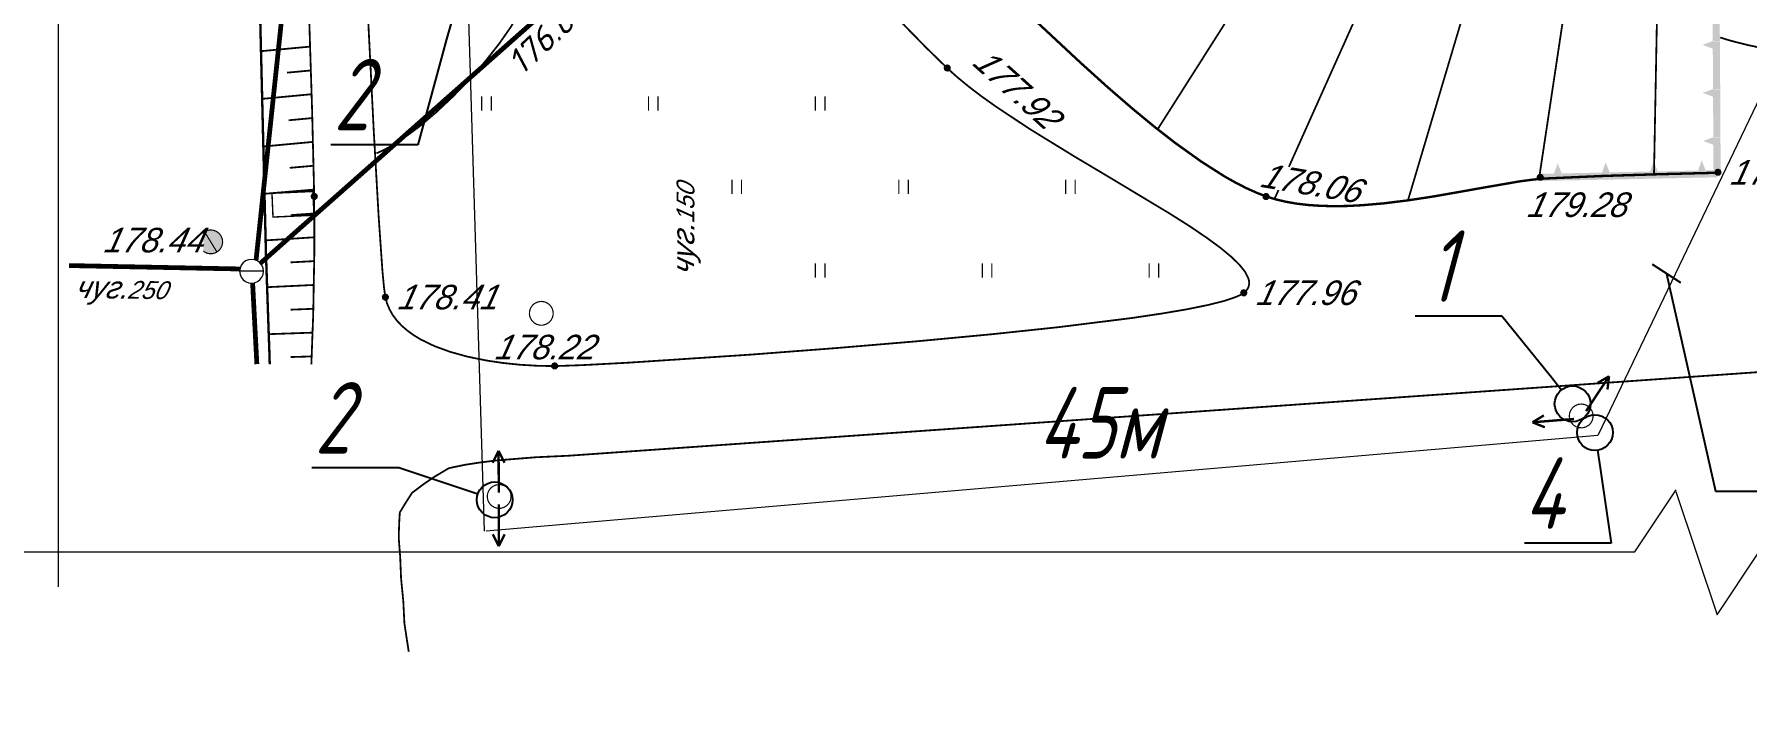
# Model space of a CAD drawing. Header units: millimetres. Extents: x -338 to 6826, y -8218 to 3153.
# Drawn here: x -129.8 to 138.9, y -7735.8 to -7632.1 of the extents above; entities that cross this region are included whole.
import ezdxf
from ezdxf import colors
from ezdxf.entities.mleader import LeaderData, LeaderLine
from ezdxf.math import Vec2, Vec3

# ---------------------------------------------------------------- set-up
doc = ezdxf.new("R2010")
doc.units = ezdxf.units.MM
doc.set_wipeout_variables(frame=1)
for name, pattern in [('Cплошная', [0]), ('Cплошная_0.50', [0]), ('Штриховая 1.5-1.5_0.50', [1.5, 0.75, -0.75])]:
    doc.linetypes.add(name, pattern=pattern)
for name, color, linetype, lineweight in [('КаБель силовой (Вновь)', 1, 'Continuous', 60), ('Линия выноска', 137, 'Continuous', 25), ('Рамка тонкая', 5, 'Continuous', 25), ('Строительный', 251, 'Continuous', 13), ('Строительный @ 1', 251, 'Continuous', 13)]:
    doc.layers.add(name, color=color, linetype=linetype, lineweight=lineweight)
doc.layers.add('ТЕКСТ', color=2, linetype='Continuous')
doc.styles.add('Simplex', font='simplex.shx', dxfattribs={"width": 0.7, "oblique": 15})
doc.styles.get("Standard").update_dxf_attribs({"font": 'simplex.shx', "oblique": 15})
doc.styles.add('БСАМ курсив малоконтрасный (Бм-431)', font='')
doc.styles.get('БСАМ курсив малоконтрасный (Бм-431)').set_extended_font_data('Bm431', italic=True)
doc.linetypes.add('Водопр', pattern='A,5,-1,["В",БСАМ курсив малоконтрасный (Бм-431),S=2,R=0,X=-1.2,Y=-1],-1,10,-2,10,-2,5', length=36)
doc.linetypes.add('КОНТУР', pattern='A,0,-0.5,[133,ltypeshp.shx,S=0.05,R=0,X=-0.5,Y=0],-0.5', length=1)

# ---------------------------------------------------------------- blocks, each defined once
blk = doc.blocks.new('2011 - 401 трава')
at = {"color": 7, "linetype": 'Continuous', "lineweight": 0, "const_width": 0.1, "flags": 128}
for points in [[(0, 0), (0, 1.2)], [(0.8, 0), (0.8, 1.2)]]:
    blk.add_lwpolyline(points, dxfattribs=at)
blk = doc.blocks.new('2004 - 372 лес сажен d-2.0')
at = {"color": 7, "linetype": 'Continuous', "lineweight": 0, "const_width": 0.1, "flags": 128}
blk.add_lwpolyline([(0, 1), (0.269797, 0.962917), (0.519584, 0.854419), (0.730836, 0.682553), (0.887885, 0.460065), (0.979084, 0.203456), (0.997669, -0.068242), (0.942261, -0.33488), (0.81697, -0.57668), (0.631088, -0.775711), (0.398401, -0.917211), (0.136167, -0.990686), (-0.136167, -0.990686), (-0.398401, -0.917211), (-0.631088, -0.775711), (-0.81697, -0.57668), (-0.942261, -0.33488), (-0.997669, -0.068242), (-0.979084, 0.203456), (-0.887885, 0.460065), (-0.730836, 0.682553), (-0.519584, 0.854419), (-0.269797, 0.962917), (0, 1)], close=True, dxfattribs=at)
blk = doc.blocks.new('48 - 117.1 колодц.смотр.без раздел.по назначен d-2.0')
at = {"true_color": 0xffffff}
blk.add_hatch(color=7, dxfattribs=at).paths.add_polyline_path([(-0.00002, 1), (-0.3827, 0.92388), (-0.70712, 0.70712), (-0.92388, 0.3827), (-1, 0), (-0.92388, -0.38268), (-0.70712, -0.7071), (-0.3827, -0.92386), (0, -0.99998), (0.38268, -0.92386), (0.7071, -0.7071), (0.92386, -0.38268), (0.99998, 0.00002), (0.92386, 0.3827), (0.7071, 0.70712), (0.38268, 0.92388)])
at = {"color": 7, "linetype": 'Continuous', "lineweight": 0, "const_width": 0.1, "flags": 128}
blk.add_lwpolyline([(0, 1), (0.269797, 0.962917), (0.519584, 0.854419), (0.730836, 0.682553), (0.887885, 0.460065), (0.979084, 0.203456), (0.997669, -0.068242), (0.942261, -0.33488), (0.81697, -0.57668), (0.631088, -0.775711), (0.398401, -0.917211), (0.136167, -0.990686), (-0.136167, -0.990686), (-0.398401, -0.917211), (-0.631088, -0.775711), (-0.81697, -0.57668), (-0.942261, -0.33488), (-0.997669, -0.068242), (-0.979084, 0.203456), (-0.887885, 0.460065), (-0.730836, 0.682553), (-0.519584, 0.854419), (-0.269797, 0.962917), (0, 1)], close=True, dxfattribs=at)
at = {"color": 7, "linetype": 'Continuous', "lineweight": 0, "true_color": 0xffffff, "const_width": 0.02, "flags": 128}
blk.add_lwpolyline([(0, 1), (-0.382683, 0.92388), (-0.707107, 0.707107), (-0.92388, 0.382683), (-1, 0), (-0.92388, -0.382683), (-0.707107, -0.707107), (-0.382683, -0.92388), (0, -1), (0.382683, -0.92388), (0.707107, -0.707107), (0.92388, -0.382683), (1, 0), (0.92388, 0.382683), (0.707107, 0.707107), (0.382683, 0.92388), (0, 1)], close=True, dxfattribs=at)
at = {"color": 7, "linetype": 'Continuous', "lineweight": 0, "const_width": 0.1, "flags": 128}
blk.add_lwpolyline([(-0.71, 0.71), (0.71, -0.71)], dxfattribs=at)
blk = doc.blocks.new('118 - 330 отм высот')
blk.add_hatch(color=7).paths.add_polyline_path([(0.098, 0.12), (0.002, 0.155), (-0.095, 0.121), (-0.146, 0.032), (-0.129, -0.069), (-0.05, -0.135), (0.052, -0.136), (0.131, -0.07), (0.149, 0.031)])
at = {"color": 7, "linetype": 'Continuous', "lineweight": 0, "const_width": 0.01, "flags": 128}
blk.add_lwpolyline([(0.098, 0.12), (0.002, 0.155), (-0.095, 0.121), (-0.146, 0.032), (-0.129, -0.069), (-0.05, -0.135), (0.052, -0.136), (0.131, -0.07), (0.149, 0.031), (0.098, 0.12)], close=True, dxfattribs=at)
blk = doc.blocks.new('Люк Водопровод')
at = {"color": 0, "linetype": 'Continuous', "lineweight": -2}
blk.add_wipeout([(0.502, 0.001), (0.485, 0.131), (0.435, 0.251), (0.356, 0.355), (0.252, 0.434), (0.132, 0.484), (0.002, 0.501), (-0.127, 0.484), (-0.248, 0.434), (-0.351, 0.355), (-0.431, 0.251), (-0.48, 0.131), (-0.498, 0.001), (-0.48, -0.128), (-0.431, -0.249), (-0.351, -0.352), (-0.248, -0.432), (-0.127, -0.482), (0.002, -0.499), (0.132, -0.482), (0.252, -0.432), (0.356, -0.352), (0.435, -0.249), (0.485, -0.128)], dxfattribs=at)
blk.add_line((0.502, 0.001), (-0.498, 0.001), dxfattribs=at)
at = {"color": 0, "linetype": 'Continuous', "lineweight": -2, "flags": 128}
blk.add_lwpolyline([(0.502, 0.001), (0.485, 0.131), (0.435, 0.251), (0.356, 0.355), (0.252, 0.434), (0.132, 0.484), (0.002, 0.501), (-0.127, 0.484), (-0.248, 0.434), (-0.351, 0.355), (-0.431, 0.251), (-0.48, 0.131), (-0.498, 0.001), (-0.48, -0.128), (-0.431, -0.249), (-0.351, -0.352), (-0.248, -0.432), (-0.127, -0.482), (0.002, -0.499), (0.132, -0.482), (0.252, -0.432), (0.356, -0.352), (0.435, -0.249), (0.485, -0.128)], close=True, dxfattribs=at)
blk = doc.blocks.new('4031 - 114.4 ЛЭП низкого напряжения')
at = {"color": 7, "linetype": 'Continuous', "lineweight": 0, "const_width": 0.2, "flags": 128}
for points in [[(0.5, 0), (4, 0)], [(4, 0), (3, 0.5)], [(3, -0.5), (4, 0)]]:
    blk.add_lwpolyline(points, dxfattribs=at)
blk = doc.blocks.new('4031 - 114.4 ЛЭП низкого напряжения_MIRROR')
at = {"color": 7, "linetype": 'Continuous', "lineweight": 0, "const_width": 0.2, "flags": 128}
for points in [[(-4, 0), (-3, 0.5)], [(-3, -0.5), (-4, 0)], [(-0.5, 0), (-4, 0)]]:
    blk.add_lwpolyline(points, dxfattribs=at)
blk = doc.blocks.new('_DotBlank')
at = {"color": 0, "linetype": 'ByBlock', "lineweight": -2}
blk.add_line((-0.5, 0), (-1, 0), dxfattribs=at)
blk.add_circle((0, 0), 0.5, dxfattribs=at)
blk = doc.blocks.new('_Oblique')
at = {"color": 0, "linetype": 'ByBlock', "lineweight": -2}
blk.add_line((-0.5, -0.5), (0.5, 0.5), dxfattribs=at)

msp = doc.modelspace()

# ---------------------------------------------------------------- hatches: boundary and pattern name
at = {"layer": 'Строительный', "lineweight": 20}
for points in [[(133.56, -7625.71), (133.56, -7625.68), (133.56, -7625.66), (133.51, -7625.68), (132.02, -7626.25), (131.92, -7626.28), (132.02, -7626.32), (133.33, -7626.8), (133.52, -7626.87), (133.53, -7626.87), (133.57, -7633.19), (134.69, -7633.18), (134.64, -7625.7)], [(133.57, -7633.25), (133.55, -7633.21), (133.39, -7633.28), (132.82, -7633.53), (133.55, -7633.21), (132.06, -7633.78), (131.97, -7633.82), (132.06, -7633.85), (133.37, -7634.33), (133.56, -7634.4), (133.58, -7634.41), (133.61, -7640.73), (134.74, -7640.72), (134.69, -7633.24), (133.61, -7633.25), (133.61, -7633.21), (133.61, -7633.19), (133.55, -7633.21)], [(132.02, -7641.35), (132.11, -7641.38), (132.12, -7641.35), (132.11, -7641.31)], [(133.62, -7640.78), (133.6, -7640.74), (133.44, -7640.82), (132.87, -7641.06), (133.6, -7640.74), (132.11, -7641.31), (132.12, -7641.35), (132.11, -7641.38), (133.42, -7641.87), (133.61, -7641.94), (133.62, -7641.94), (133.66, -7648.26), (134.78, -7648.25), (134.74, -7640.77), (133.65, -7640.78), (133.65, -7640.74), (133.65, -7640.73), (133.6, -7640.74)], [(132.16, -7648.92), (132.17, -7648.88), (132.16, -7648.85), (132.06, -7648.88)], [(132.5, -7654.62), (134.27, -7654.58), (134.26, -7654.32), (134.26, -7654.02), (134.55, -7654.02), (134.82, -7654.02), (134.78, -7648.31), (133.7, -7648.31), (133.7, -7648.28), (133.7, -7648.26), (133.65, -7648.28), (133.49, -7648.35), (132.92, -7648.6), (133.65, -7648.28), (132.16, -7648.85), (132.17, -7648.88), (132.16, -7648.92), (133.47, -7649.4), (133.66, -7649.47), (133.67, -7649.47), (133.69, -7653.47), (132.48, -7653.5)], [(106.51, -7655.16), (109.85, -7655.09), (109.83, -7654.01), (109.87, -7654.01), (109.88, -7654.01), (109.86, -7653.96), (109.27, -7652.48), (109.24, -7652.38), (109.2, -7652.48), (109.24, -7652.49), (109.2, -7652.48), (108.74, -7653.8), (108.67, -7653.98), (108.71, -7654), (108.67, -7653.98), (108.67, -7654), (106.49, -7654.04), (106.5, -7654.54)], [(117.36, -7653.85), (117.4, -7653.85), (117.42, -7653.85), (117.4, -7653.8), (117.36, -7653.82), (117.4, -7653.8), (116.8, -7652.32), (116.77, -7652.33), (116.8, -7652.32), (116.77, -7652.23), (116.73, -7652.32), (116.27, -7653.64), (116.21, -7653.83), (116.24, -7653.84), (116.21, -7653.83), (116.2, -7653.84), (109.88, -7653.97), (109.91, -7655.09), (117.39, -7654.94)], [(124.9, -7653.7), (124.93, -7653.69), (124.95, -7653.69), (124.93, -7653.64), (124.86, -7653.48), (124.6, -7652.92), (124.93, -7653.64), (124.34, -7652.16), (124.3, -7652.07), (124.27, -7652.16), (123.8, -7653.48), (123.74, -7653.67), (123.73, -7653.68), (117.42, -7653.81), (117.44, -7654.94), (124.92, -7654.78)], [(132.43, -7653.54), (132.46, -7653.54), (132.48, -7653.54), (132.46, -7653.49), (131.87, -7652), (131.83, -7651.91), (131.8, -7652), (131.34, -7653.32), (131.27, -7653.51), (131.27, -7653.52), (124.95, -7653.66), (124.97, -7654.78), (132.45, -7654.62)]]:
    msp.add_hatch(color=7, dxfattribs=at).paths.add_polyline_path(points)

# ---------------------------------------------------------------- linework, layer by layer
at = {"layer": 'КаБель силовой (Вновь)', "lineweight": 20}
msp.add_line((115.53, -7695.11), (-58.9, -7710.07), dxfattribs=at)
at = {"layer": 'Рамка тонкая', "lineweight": 20}
for p, q in [((-126.06, -7514.83), (-126.05, -7718.85)), ((121.36, -7713.31), (127.81, -7703.63)), ((127.79, -7703.85), (134.25, -7723.21)), ((-144.64, -7713.34), (7.26, -7713.34)), ((7.26, -7713.34), (121.36, -7713.33)), ((134.25, -7723.21), (140.7, -7713.53))]:
    msp.add_line(p, q, dxfattribs=at)
at = {"layer": 'Строительный', "color": 7, "linetype": 'КОНТУР', "lineweight": 20, "ltscale": 2, "const_width": 0.374, "flags": 128}
for points in [[(-92.57, -7109.12), (-96, -7192.5), (-98.87, -7261.93), (-100.65, -7303.47), (-101.23, -7313.51), (-102.2, -7326.4), (-102.46, -7329.58), (-103.36, -7340.98), (-103.93, -7349.33), (-104.26, -7355.64), (-104.48, -7361.49), (-104.58, -7367), (-104.57, -7372.26), (-104.42, -7378.16), (-104.13, -7385.83), (-103.05, -7407.5), (-101.56, -7434.14), (-100.24, -7457.53), (-98.75, -7485.77), (-97.79, -7507.57), (-96.96, -7532.13), (-95.99, -7565.55), (-94.37, -7628.73), (-93.82, -7651.16), (-93.45, -7666.36), (-92.98, -7680.01), (-92.92, -7681.61), (-92.85, -7683.9)], [(-27.76, -7431.12), (-27.99, -7433.19), (-28.72, -7438.3), (-28.94, -7439.82), (-30.13, -7448.26), (-30.99, -7455.16), (-31.46, -7459.7), (-31.79, -7463.77), (-31.99, -7467.37), (-32.05, -7470.52), (-31.97, -7474.2), (-31.78, -7479.2), (-31.03, -7492.92), (-30.09, -7507.21), (-28.99, -7522.27), (-28.02, -7534.32), (-27.34, -7541.41), (-26.73, -7545.49), (-25.85, -7549.69), (-24.8, -7553.69), (-23.53, -7557.83), (-22.17, -7561.7), (-20.6, -7565.73), (-18.71, -7570.26), (-16.78, -7574.61), (-14.29, -7579.83), (-11.81, -7584.6), (-10.34, -7587.22), (-8.88, -7589.66), (-7.43, -7591.93), (-6, -7594), (-2.53, -7598.6), (1.68, -7603.76), (6.46, -7609.25), (11.47, -7614.69), (16.8, -7620.13), (21.87, -7624.97), (27.12, -7629.85), (34.33, -7636.57), (38.53, -7640.36), (42.35, -7643.67), (45.91, -7646.61), (49.24, -7649.2), (53.29, -7652.1), (57.01, -7654.47), (58.74, -7655.44), (60.41, -7656.29), (61.99, -7657), (63.5, -7657.58), (64.99, -7658.04), (66.6, -7658.42), (68.31, -7658.72), (70.13, -7658.93), (72.06, -7659.06), (74.1, -7659.11), (76.27, -7659.08), (78.56, -7658.96), (81.95, -7658.67), (85.67, -7658.21), (89.75, -7657.59), (94.75, -7656.71), (96.52, -7656.39), (103.28, -7655.22), (105.49, -7654.93), (107.28, -7654.77), (116.39, -7654.37), (125.5, -7654.09), (134.62, -7653.86)]]:
    msp.add_lwpolyline(points, dxfattribs=at)
at = {"layer": 'Строительный', "color": 7, "linetype": 'Cплошная_0.50', "lineweight": 20, "const_width": 0.281, "flags": 128}
msp.add_lwpolyline([(-85.52, -7109.13), (-86.21, -7130.78), (-86.97, -7152.44), (-87.88, -7174.08), (-89.76, -7211.6), (-91.26, -7240.46), (-92.44, -7263.19), (-94.42, -7302.28), (-95.59, -7323.26), (-95.78, -7326.28), (-96.55, -7339.81), (-97.03, -7350.29), (-97.25, -7356.79), (-97.38, -7362.9), (-97.42, -7368.72), (-97.37, -7374.29), (-97.22, -7380.43), (-96.94, -7388.24), (-95.96, -7409.64), (-94.27, -7442.18), (-93.41, -7458.62), (-92, -7486.48), (-91.06, -7507.6), (-88.97, -7562.34), (-86.94, -7620.78), (-86.2, -7644.14), (-85.87, -7657.6), (-85.85, -7666.34), (-86.03, -7676.14), (-86.32, -7683.94)], dxfattribs=at)
at = {"layer": 'Строительный', "color": 7, "linetype": 'Штриховая 1.5-1.5_0.50', "lineweight": 20, "ltscale": 2, "const_width": 0.281, "flags": 128}
msp.add_lwpolyline([(59.98, -7672.72), (60.34, -7672.4), (60.6, -7672.05), (60.76, -7671.68), (60.83, -7671.27), (60.81, -7670.84), (60.69, -7670.39), (60.17, -7669.38), (59.27, -7668.26), (57.97, -7667.01), (56.29, -7665.62), (54.17, -7664.07), (51.55, -7662.29), (48.36, -7660.27), (38.98, -7654.63), (33.24, -7651.21), (26.38, -7646.99), (21.05, -7643.46), (18.78, -7641.84), (16.76, -7640.3), (14.99, -7638.84), (13.45, -7637.46), (10.18, -7634.27), (6.9, -7630.92), (3.59, -7627.38), (0.24, -7623.64), (-5.69, -7616.65), (-11.97, -7608.79), (-17.25, -7601.89), (-23.54, -7593.45), (-26.63, -7589.16), (-30.91, -7583.05), (-43.08, -7565.34), (-67.77, -7528.89), (-68.95, -7527.14), (-80.75, -7509.74), (-81.08, -7509.45), (-81.23, -7509.42), (-81.37, -7509.47), (-81.61, -7509.8), (-81.82, -7510.43), (-82.05, -7512.02), (-82.18, -7514.31), (-82.16, -7518.21), (-80.57, -7557.8), (-78.88, -7597.69), (-77.4, -7629.97), (-76.52, -7647.48), (-75.77, -7660.59), (-75.17, -7669.24), (-74.92, -7671.88), (-74.71, -7673.4), (-74.44, -7674.37), (-74.05, -7675.31), (-73.54, -7676.2), (-72.9, -7677.06), (-72.14, -7677.87), (-71.25, -7678.63), (-70.25, -7679.36), (-69.12, -7680.04), (-66.99, -7681.07), (-64.55, -7681.96), (-61.81, -7682.72), (-58.81, -7683.33), (-56.24, -7683.71), (-53.56, -7683.99), (-50.83, -7684.15), (-48.15, -7684.2), (-43.85, -7684.05), (-36.52, -7683.66), (-17.55, -7682.41), (-4.07, -7681.38), (8.77, -7680.3), (20.47, -7679.2), (30.84, -7678.1), (42.32, -7676.67), (47.03, -7675.97), (51.05, -7675.29), (54.35, -7674.62), (56.94, -7673.97), (58.82, -7673.33), (59.49, -7673.02), (59.98, -7672.72)], close=True, dxfattribs=at)
at = {"layer": 'Строительный', "color": 7, "linetype": 'Cплошная', "lineweight": 20, "const_width": 0.281, "flags": 128}
for points in [[(97.58, -7566.64), (46.47, -7647.05)], [(104.14, -7570.22), (64.8, -7657.99)], [(111.12, -7572.88), (85.75, -7658.2)], [(118.4, -7574.6), (106.31, -7654.84)], [(125.85, -7575.19), (124.35, -7654.12)], [(-86.51, -7634.08), (-94.22, -7634.8)], [(-86.39, -7637.82), (-90.12, -7638.17)], [(-86.28, -7641.55), (-94.03, -7642.28)], [(-86.17, -7645.29), (-89.89, -7645.64)], [(-86.07, -7649.03), (-93.85, -7649.75)], [(-85.97, -7652.77), (-89.7, -7653.1)], [(-85.89, -7656.51), (-93.67, -7657.17)], [(-85.84, -7660.25), (-89.57, -7660.52)], [(-85.83, -7663.99), (-93.5, -7664.48)], [(-85.86, -7667.73), (-89.59, -7667.93)], [(-85.92, -7671.47), (-93.28, -7671.82)], [(-86.01, -7675.21), (-89.58, -7675.35)], [(-86.12, -7678.95), (-93.01, -7679.19)], [(-86.26, -7682.68), (-89.57, -7682.78)]]:
    msp.add_lwpolyline(points, dxfattribs=at)
at = {"layer": 'Строительный', "linetype": 'Водопр', "lineweight": 20, "const_width": 0.748, "flags": 128}
for points in [[(-95.74, -7669.33), (-44.88, -7624.33)], [(-94.87, -7683.89), (-95.65, -7669), (-124.34, -7668.43)]]:
    msp.add_lwpolyline(points, dxfattribs=at)
at = {"layer": 'Строительный', "color": 7, "linetype": 'Cплошная_0.50', "lineweight": 20, "const_width": 0.224, "flags": 128}
msp.add_lwpolyline([(-86.08, -7656.8), (-85.91, -7660.53), (-92.34, -7660.82), (-92.5, -7657.09), (-86.08, -7656.8)], close=True, dxfattribs=at)

# ---------------------------------------------------------------- block references
at = {"layer": 'Строительный', "color": 7, "lineweight": 20, "zscale": 3.74}
for name, p, xscale, yscale in [('118 - 330 отм высот', (13.45, -7637.46, 665.41), 3.74, 3.74), ('2011 - 401 трава', (-59.59, -7644.13), 1.87, 1.87), ('2011 - 401 трава', (-33.41, -7644.13), 1.87, 1.87), ('2011 - 401 трава', (-7.23, -7644.13), 1.87, 1.87), ('2011 - 401 трава', (-20.32, -7657.22), 1.87, 1.87), ('2011 - 401 трава', (5.86, -7657.22), 1.87, 1.87), ('2011 - 401 трава', (32.04, -7657.22), 1.87, 1.87), ('118 - 330 отм высот', (106.5, -7654.6, 670.51), 3.74, 3.74), ('118 - 330 отм высот', (134.38, -7653.82, 666.78), 3.74, 3.74), ('118 - 330 отм высот', (-85.87, -7657.6, 667.59), 3.74, 3.74), ('118 - 330 отм высот', (63.47, -7657.62, 665.94), 3.74, 3.74), ('2011 - 401 трава', (-7.23, -7670.31), 1.87, 1.87), ('2011 - 401 трава', (18.95, -7670.31), 1.87, 1.87), ('2011 - 401 трава', (45.13, -7670.31), 1.87, 1.87), ('118 - 330 отм высот', (-74.71, -7673.4, 667.26), 3.74, 3.74), ('2004 - 372 лес сажен d-2.0', (-50.24, -7675.92), 1.87, 1.87), ('118 - 330 отм высот', (59.98, -7672.72, 665.56), 3.74, 3.74), ('118 - 330 отм высот', (-48.15, -7684.2, 666.56), 3.74, 3.74), ('2004 - 372 лес сажен d-2.0', (-56.85, -7704.65), 1.87, 1.87)]:
    msp.add_blockref(name, p, dxfattribs=dict(at, xscale=xscale, yscale=yscale))
for name, p, xscale, yscale, rotation in [('48 - 117.1 колодц.смотр.без раздел.по назначен d-2.0', (-102.11, -7664.71), 1.869999999999405, 1.869999999999405, 346.6283499999836), ('4031 - 114.4 ЛЭП низкого напряжения_MIRROR', (113.18, -7692.04), 1.870000000000108, 1.870000000000108, 236.567628375754), ('2004 - 372 лес сажен d-2.0', (112.93, -7692.02), 1.87, 1.87, 326.3352273757623), ('4031 - 114.4 ЛЭП низкого напряжения', (112.74, -7692.42), 1.869999999999752, 1.869999999999752, 184.5422629127113), ('4031 - 114.4 ЛЭП низкого напряжения_MIRROR', (-56.91, -7704.97), 1.870000000000109, 1.870000000000109, 270.2324009999917), ('4031 - 114.4 ЛЭП низкого напряжения', (-56.91, -7704.97), 1.869999999999753, 1.869999999999753, 269.8764430000174)]:
    msp.add_blockref(name, p, dxfattribs=dict(at, xscale=xscale, yscale=yscale, rotation=rotation))

# ---------------------------------------------------------------- texts
at = {"layer": 'ТЕКСТ', "lineweight": 20, "insert": (27.64, -7687.48), "char_height": 11.22, "attachment_point": 1, "style": 'Simplex'}
msp.add_mtext_dynamic_manual_height_columns('45м', width=135.8694, gutter_width=12.5, heights=[0], dxfattribs=at)

# ---------------------------------------------------------------- leaders
at = {"layer": 'Линия выноска', "lineweight": 20}
ml = msp.add_multileader_mtext('Standard', dxfattribs=at)
ml.set_content('2', color=2, style='Simplex')
ml.set_leader_properties()
ml.set_arrow_properties(name='DOTBLANK')
ml.build(insert=Vec2(0, 0))
ml.multileader.update_dxf_attribs({"text_left_attachment_type": 6, "text_right_attachment_type": 6, "dogleg_length": 1, "arrow_head_size": 5.61})
ctx = ml.context
ctx.base_point, ctx.char_height, ctx.arrow_head_size, ctx.landing_gap_size, ctx.plane_origin = Vec3(-92.02, -7649.47), 11.22, 5.61, 7.48, Vec3(-72.96, -7649.34)
ctx.left_attachment, ctx.right_attachment, ctx.text_align_type = 6, 6, 2
notes = []
notes.append((ctx, [(1, (1, 1, 0), (-69.63, -7649.47), (-1, 0), 0.133, [(0, [(-63.61, -7627.51)], 0, [])])]))
ctx.mtext.insert, ctx.mtext.alignment, ctx.mtext.flow_direction = Vec3(-77.24, -7636), 3, 5
ml = msp.add_multileader_mtext('Standard', dxfattribs=at)
ml.set_content('1', color=2, style='Simplex')
ml.set_leader_properties()
ml.set_arrow_properties(name='DOTBLANK')
ml.build(insert=Vec2(0, 0))
ml.multileader.update_dxf_attribs({"text_left_attachment_type": 6, "text_right_attachment_type": 6, "dogleg_length": 1, "arrow_head_size": 5.61})
ctx = ml.context
ctx.base_point, ctx.char_height, ctx.arrow_head_size, ctx.landing_gap_size, ctx.plane_origin = Vec3(82.4, -7676.38), 11.22, 5.61, 7.48, Vec3(100.72, -7677.28)
ctx.left_attachment, ctx.right_attachment, ctx.text_align_type = 6, 6, 2
notes.append((ctx, [(1, (1, 1, 0), (100.5, -7676.38), (-1, 0), 0.133, [(0, [(111.57, -7690.12)], 0, [])])]))
ctx.mtext.insert, ctx.mtext.alignment, ctx.mtext.flow_direction = Vec3(92.89, -7662.91), 3, 5
ml = msp.add_multileader_mtext('Standard', dxfattribs=at)
ml.set_content('ЛС 2227/1 по тросу на опорах', color=2, style='Simplex')
ml.set_leader_properties()
ml.set_arrow_properties(name='OBLIQUE')
ml.build(insert=Vec2(0, 0))
ml.multileader.update_dxf_attribs({"text_left_attachment_type": 6, "text_right_attachment_type": 6, "dogleg_length": 1, "arrow_head_size": 3.74})
ctx = ml.context
ctx.base_point, ctx.char_height, ctx.arrow_head_size, ctx.landing_gap_size, ctx.plane_origin = Vec3(137.76, -7703.83), 11.22, 3.74, 7.48, Vec3(284.16, -7855.79)
ctx.left_attachment, ctx.right_attachment = 6, 6
notes.append((ctx, [(0, (1, 1, 0), (134.02, -7703.83), (1, 0), 3.74, [(0, [(126.34, -7669.7)], 0, [])])]))
ctx.mtext.insert, ctx.mtext.flow_direction = Vec3(145.24, -7688.87), 5
ml = msp.add_multileader_mtext('Standard', dxfattribs=at)
ml.set_content('2', color=2, style='Simplex')
ml.set_leader_properties()
ml.set_arrow_properties(name='DOTBLANK')
ml.build(insert=Vec2(0, 0))
ml.multileader.update_dxf_attribs({"text_left_attachment_type": 6, "text_right_attachment_type": 6, "dogleg_length": 1, "arrow_head_size": 5.61})
ctx = ml.context
ctx.base_point, ctx.char_height, ctx.arrow_head_size, ctx.landing_gap_size, ctx.plane_origin = Vec3(-94.99, -7700.17), 11.22, 5.61, 7.48, Vec3(-73.79, -7704.98)
ctx.left_attachment, ctx.right_attachment, ctx.text_align_type = 6, 6, 2
notes.append((ctx, [(1, (1, 1, 0), (-72.6, -7700.17), (-1, 0), 0.133, [(0, [(-57.56, -7705.18)], 0, [])])]))
ctx.mtext.insert, ctx.mtext.alignment, ctx.mtext.flow_direction = Vec3(-80.22, -7686.71), 3, 5
ml = msp.add_multileader_mtext('Standard', dxfattribs=at)
ml.set_content('4', color=2, style='Simplex')
ml.set_leader_properties()
ml.set_arrow_properties(name='DOTBLANK')
ml.build(insert=Vec2(0, 0))
ml.multileader.update_dxf_attribs({"text_left_attachment_type": 6, "text_right_attachment_type": 6, "dogleg_length": 1, "arrow_head_size": 5.61})
ctx = ml.context
ctx.base_point, ctx.char_height, ctx.arrow_head_size, ctx.landing_gap_size, ctx.plane_origin = Vec3(96.81, -7711.98), 11.22, 5.61, 7.48, Vec3(105.72, -7716.47)
ctx.left_attachment, ctx.right_attachment, ctx.text_align_type = 6, 6, 2
notes.append((ctx, [(1, (1, 1, 0), (117.65, -7711.98), (-1, 0), 0.133, [(0, [(115.08, -7694.63)], 0, [])])]))
ctx.mtext.insert, ctx.mtext.alignment, ctx.mtext.flow_direction = Vec3(110.04, -7698.52), 3, 5
for ctx, leaders in notes:
    for number, flags, end, landing, length, lines in leaders:
        leader = LeaderData()
        leader.index, (leader.has_last_leader_line, leader.has_dogleg_vector, leader.attachment_direction) = number, flags
        leader.last_leader_point, leader.dogleg_vector, leader.dogleg_length = Vec3(end), Vec3(landing), length
        for number, points, colour, breaks in lines:
            line = LeaderLine()
            line.index, line.vertices, line.color, line.breaks = number, Vec3.list(points), colors.encode_raw_color(colour), breaks
            leader.lines.append(line)
        ctx.leaders.append(leader)

# ---------------------------------------------------------------- next in the draw order: block references
at = {"layer": 'Строительный @ 1', "linetype": 'КОНТУР', "lineweight": 20, "xscale": 3.74, "yscale": 3.74, "zscale": 3.74}
msp.add_blockref('Люк Водопровод', (-95.72, -7669.33), dxfattribs=at)

# ---------------------------------------------------------------- next in the draw order: texts
at = {"layer": 'Строительный', "color": 7, "lineweight": 20, "bg_fill": 3, "box_fill_scale": 1, "bg_fill_color": 256}
for s, insert, char_height, attachment_point, rotation, bg_fill_transparency in [('{\\C0;176.66}', (-54.67, -7637.32), 3.8474, 4, 42.8498, 4264167), ('{\\fD431|c1|b0|i1;\\l\\C0;177.92}', (18.52, -7635.47), 3.8474, 4, 318.0701, 4263752), ('{\\fD431|c1|b0|i1;\\l\\C0;178.06}', (62.77, -7654.2), 3.8474, 4, 350.4094, 4263862), ('{\\fBm431|b0|i1|c204|p18;\\C0;чуг.\\H0.81292x;15\\fBm431|b0|i1|c0|p18;0}', (-25.22, -7670), 3.4505, 7, 89.7787, 0), ('{\\fBm431|b0|i1|c204|p18;\\C0;чуг.\\fBm431|b0|i1|c0|p18;\\H0.81292x;250}', (-123.42, -7674.55), 3.4505, 7, 359.2075, 0)]:
    msp.add_mtext(s, dxfattribs=dict(at, insert=insert, char_height=char_height, attachment_point=attachment_point, rotation=rotation, bg_fill_transparency=bg_fill_transparency))
at = {"layer": 'Строительный', "color": 7, "lineweight": 20, "char_height": 3.8474, "attachment_point": 4, "bg_fill": 3, "box_fill_scale": 1, "bg_fill_color": 256}
for s, insert, bg_fill_transparency in [('{\\fD431|c1|b0|i1;\\l\\C0;178.28}', (136.25, -7653.82), 4264052), ('{\\fD431|c1|b0|i1;\\l\\C0;179.28}', (104.37, -7658.91), 4265057), ('{\\fD431|c1|b0|i1;\\l\\C0;178.44}', (-118.98, -7664.46), 4263327), ('{\\fD431|c1|b0|i1;\\l\\C0;178.41}', (-72.84, -7673.4), 4263332), ('{\\fD431|c1|b0|i1;\\l\\C0;177.96}', (61.85, -7672.72), 4264832), ('{\\fD431|c1|b0|i1;\\l\\C0;178.22}', (-57.59, -7681.24), 4264242)]:
    msp.add_mtext(s, dxfattribs=dict(at, insert=insert, bg_fill_transparency=bg_fill_transparency))

# ---------------------------------------------------------------- next in the draw order: linework, layer by layer
at = {"layer": 'КаБель силовой (Вновь)', "lineweight": 20}
for p, q in [((-66.36, -7477.04), (-59.2, -7710.07)), ((159.83, -7602.62), (115.53, -7695.11))]:
    msp.add_line(p, q, dxfattribs=at)
at = {"layer": 'Строительный', "linetype": 'Водопр', "lineweight": 20, "const_width": 0.748, "flags": 128}
msp.add_lwpolyline([(-95, -7667.61), (-69.04, -7422.89), (90.59, -7199.03)], dxfattribs=at)
at = {"layer": 'Строительный', "color": 34, "linetype": 'Cплошная_0.50', "lineweight": 20, "true_color": 0xa55200, "const_width": 0.281, "elevation": 667.59, "flags": 128}
for points in [[(-76.11, -7650.82), (-74.95, -7650.3), (-73.41, -7649.45), (-71.77, -7648.39), (-69.3, -7646.56), (-66.73, -7644.38), (-64.11, -7641.92), (-61.53, -7639.25), (-59.06, -7636.43), (-56.86, -7633.64), (-55.04, -7631.03), (-53.69, -7628.73), (-52.93, -7627.05), (-52.46, -7625.44), (-52.21, -7623.79), (-52.1, -7621.5), (-51.98, -7618.8), (-51.74, -7616.43), (-51.33, -7613.91), (-50.74, -7611.22), (-49.7, -7607.39), (-48.29, -7602.86), (-46.54, -7597.78), (-44.54, -7592.35), (-42.35, -7586.79), (-40.14, -7581.49), (-38.04, -7576.81), (-36.63, -7573.93)], [(134.74, -7632.65), (136.21, -7633.11), (139.16, -7633.86), (142.19, -7634.48), (145.25, -7634.94), (148.29, -7635.26), (151.14, -7635.41), (154.17, -7635.44), (157.44, -7635.35), (161.94, -7635.11), (166.52, -7634.87), (170.07, -7634.76), (175.92, -7634.77), (182.28, -7635), (188.6, -7635.45), (194.03, -7636.04), (197.64, -7636.64), (199.07, -7636.97), (200.27, -7637.34), (201.24, -7637.73), (202.01, -7638.15), (202.58, -7638.62), (202.98, -7639.14), (203.18, -7639.64), (203.27, -7640.22), (203.25, -7640.9), (203.12, -7641.91), (202.96, -7643.27), (202.91, -7644.38), (203.06, -7646.34), (203.5, -7648.57), (204.2, -7650.95), (205.12, -7653.36), (206.17, -7655.61), (207.74, -7658.62), (209.74, -7662.53), (209.95, -7663.02), (210.66, -7664.48), (210.81, -7664.71)]]:
    msp.add_lwpolyline(points, dxfattribs=at)
at = {"layer": 'Строительный', "color": 7, "linetype": 'Штриховая 1.5-1.5_0.50', "lineweight": 20, "ltscale": 2, "const_width": 0.281, "flags": 128}
msp.add_lwpolyline([(186.2, -7681.95), (-45.99, -7698.26), (-51.12, -7698.5), (-57.2, -7698.99), (-59.81, -7699.31), (-62.2, -7699.68), (-64.75, -7700.21), (-66.99, -7701.55), (-68.68, -7702.7), (-70.52, -7704.08), (-71.6, -7705.77), (-72.44, -7707.15), (-72.52, -7708.45), (-72.58, -7710.02), (-72.58, -7711.56), (-72.38, -7714.17), (-72.24, -7717.53), (-71.89, -7721.13), (-71.72, -7724.56), (-71.04, -7729.01)], dxfattribs=at)

doc.saveas('drawing.dxf')
